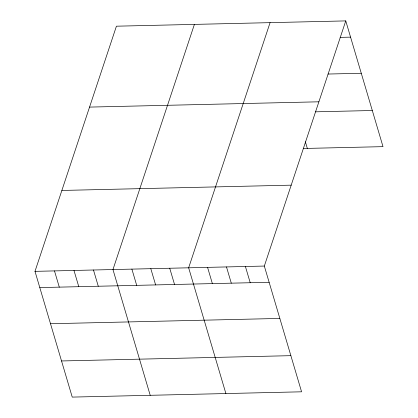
<?xml version="1.0" encoding="UTF-8"?>
<svg xmlns="http://www.w3.org/2000/svg" width="418" height="418" viewBox="0 0 418 418"><rect width="100%" height="100%" fill="white"/><g stroke="black" fill="none" stroke-linecap="round" stroke-linejoin="round"><path stroke-width="0.63" d="M345.759 20.9L264.328 266.057L301.577 391.807L72.241 397.1L34.992 271.355L116.423 26.193L345.759 20.9L383.008 146.645L303.411 148.484M194.401 24.396L112.964 269.553L150.214 395.297M270.08 22.645L188.649 267.807L225.892 393.552M340.132 37.38L350.571 37.134M327.999 74.043L361.272 73.275M89.551 107.097L318.887 101.804M315.543 111.82L372.302 110.509M61.864 190.451L291.2 185.158M34.992 271.355L264.328 266.057M39.804 287.589L269.135 282.296M50.505 323.731L279.841 318.432M61.535 360.964L290.871 355.666M305.365 141.77L307.329 148.395M245.408 266.496L250.215 282.735M226.488 266.935L231.295 283.169M207.568 267.368L212.375 283.608M169.729 268.241L174.536 284.48M150.804 268.68L155.616 284.919M131.884 269.119L136.696 285.353M93.475 270.002L98.282 286.241M73.981 270.456L78.788 286.691M54.486 270.906L59.293 287.14"/></g></svg>
